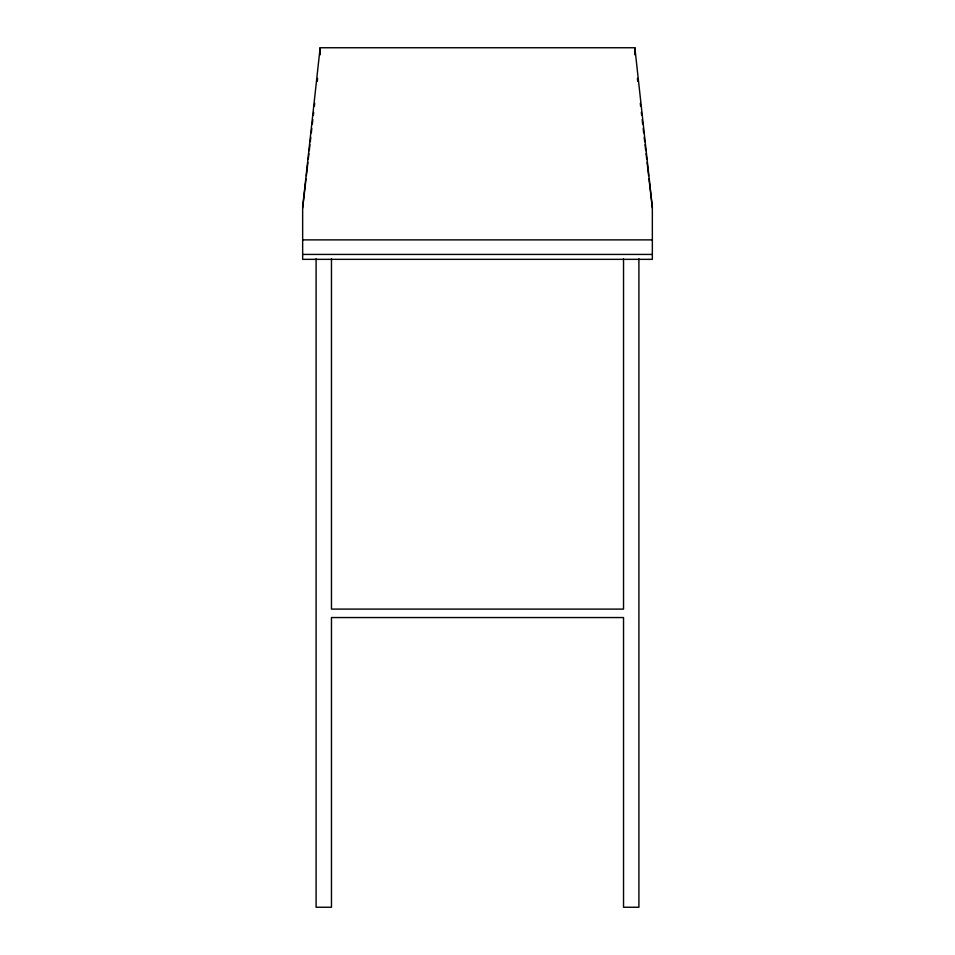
<?xml version="1.0" encoding="UTF-8"?>
<svg xmlns="http://www.w3.org/2000/svg" width="955" height="955" viewBox="0 0 955 955"><rect width="100%" height="100%" fill="white"/><g stroke="black" fill="none" stroke-linecap="round" stroke-linejoin="round"><path stroke-width="1.43" d="M320.14 47.75L302.651 207.187L302.651 259.342L652.349 259.342L652.349 207.187L634.86 47.75L320.14 47.75L320.14 54.829M302.651 208.071L306.042 178.597M306.388 175.648L307.916 162.374M308.25 159.425L308.931 153.54M309.277 150.592L309.945 144.694M310.291 141.746L310.805 137.317M311.306 132.9L311.819 128.471M312.333 124.055L312.834 119.638M313.347 115.209L313.682 112.26M314.362 106.363L314.708 103.415M317.251 81.306L317.585 78.358M302.651 239.884L652.349 239.884M302.651 254.424L652.349 254.424M637.415 78.358L637.749 81.306M640.292 103.415L640.638 106.363M641.318 112.26L641.653 115.209M642.166 119.638L642.667 124.055M643.181 128.471L643.694 132.9M644.195 137.317L644.709 141.746M645.055 144.694L645.723 150.592M646.069 153.54L646.75 159.425M647.084 162.374L648.612 175.648M648.958 178.597L652.349 208.071M638.907 258.793L638.907 907.25L623.531 907.25L623.531 617.551L331.469 617.551L331.469 907.25L316.093 907.25L316.093 258.793M634.86 47.75L634.86 54.829M623.531 258.793L623.531 609.111L331.469 609.099L331.469 258.793"/></g></svg>
